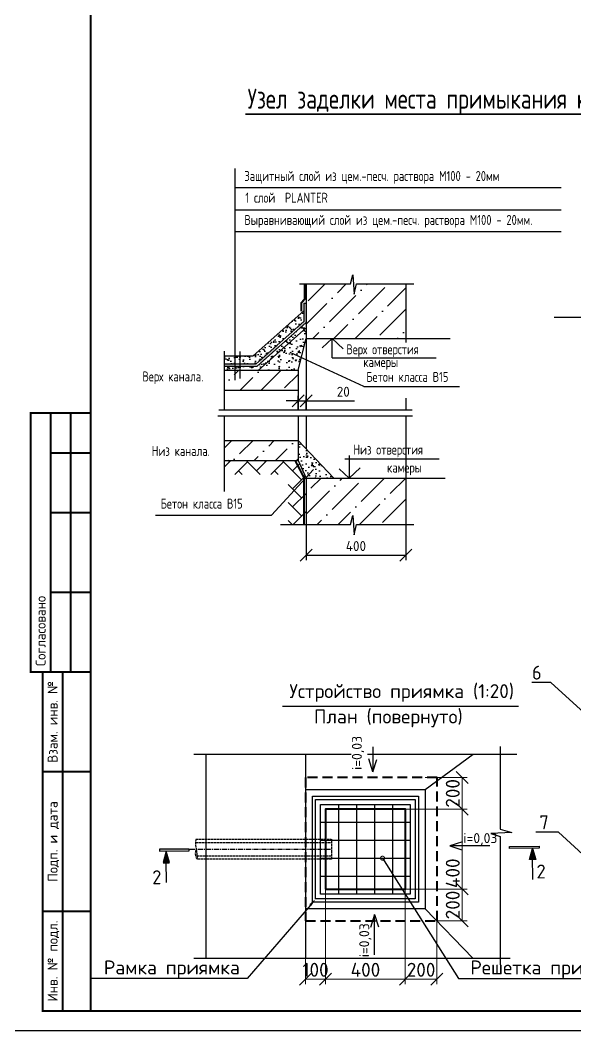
# Model space of a CAD drawing. Header units: millimetres. Extents: x 1601 to 14530, y 1157 to 3820.
# Drawn here: x 7193.5 to 7332.8, y 2825.6 to 3079.2 of the extents above; entities that cross this region are included whole.
import ezdxf
from ezdxf import colors
from ezdxf.entities.mleader import LeaderData, LeaderLine
from ezdxf.enums import TextEntityAlignment as Align
from ezdxf.math import Vec2, Vec3

# ---------------------------------------------------------------- set-up
doc = ezdxf.new("R2010")
doc.units = ezdxf.units.MM
doc.linetypes.add('CENTER', pattern=[2, 1.25, -0.25, 0.25, -0.25])
doc.linetypes.add('HIDDEN', pattern=[0.375, 0.25, -0.125])
doc.layers.add('N', color=7, linetype='Continuous')
doc.layers.add('Штриховка', color=7, linetype='Continuous')
for name, color, linetype, lineweight in [('Заголовки', 3, 'Continuous', 35), ('Основной', 1, 'Continuous', 60), ('Размер 3.5', 250, 'Continuous', 35), ('Размеры на чертеже', 250, 'Continuous', 25)]:
    doc.layers.add(name, color=color, linetype=linetype, lineweight=lineweight)
doc.styles.add('-ISOCPEUR-', font='isocpeur.TTF')
doc.styles.add('GOST', font='GOST Common.ttf')
doc.styles.get("Standard").update_dxf_attribs({"font": 'GOST Common.ttf'})
doc.dimstyles.new('М 1 к 100', dxfattribs={"dimtxt": 3.5, "dimasz": 3, "dimexe": 1.25, "dimexo": 0, "dimgap": 1, "dimtad": 1, "dimdec": 0, "dimlfac": 100, "dimtxsty": 'GOST', "dimblk": 'OBLIQUE', "dimcen": 5, "dimclrd": 256, "dimclre": 256, "dimclrt": 256, "dimazin": 2, "dimtfac": 1, "dimtdec": 0, "dimtmove": 0, "dimatfit": 3, "dimldrblk": 'NONE', "dimfxl": 0, "dimlwd": -1, "dimlwe": -1, "dimarcsym": 2})
doc.dimstyles.new('М 1 к 20', dxfattribs={"dimtxt": 3.5, "dimasz": 3, "dimexe": 1.25, "dimexo": 0, "dimtad": 1, "dimdec": 0, "dimlfac": 20, "dimzin": 0, "dimdsep": 46, "dimtxsty": 'GOST', "dimblk": 'OBLIQUE', "dimcen": 5, "dimadec": 8, "dimazin": 0, "dimtfac": 1, "dimtdec": 0, "dimtmove": 0, "dimatfit": 3, "dimldrblk": 'NONE', "dimfxl": 1.25, "dimtolj": 1, "dimtzin": 0, "dimlwd": 20, "dimlwe": 20, "dimarcsym": 1})
pattern_1 = [(50, (5487.7607, -7148.3853), (3.5863009, -0.3137607), [0.375, -4.125]), (355, (5487.7607, -7148.3853), (-0.6937567, 3.7609607), [0.3, -3.3]), (100.4514, (5488.0596, -7148.4115), (2.8925469, 3.4471977), [0.318701, -3.5057106]), (46.1842, (5487.7607, -7147.3853), (5.3362052, -0.827595), [0.5625, -6.1875]), (96.6356, (5488.2054, -7147.4543), (4.6733135, 4.8705894), [0.4780514, -5.258565]), (351.1842, (5487.761, -7147.3853), (4.6733097, 4.870593), [0.45, -4.95]), (21, (5488.2607, -7147.6353), (2.9845353, -2.01309445), [0.375, -4.125]), (326, (5488.2607, -7147.6353), (1.2165767, 3.6257502), [0.3, -3.3]), (71.4514, (5488.5095, -7147.803), (4.2011131, 1.6126525), [0.318701, -3.5057106]), (37.5, (5487.7607, -7148.3853), (0.06079928, 1.66446927), [0, -3.26, 0, -3.35, 0, -3.3125]), (7.5, (5487.7607, -7148.3853), (1.3153477, 1.97205856), [0, -1.91, 0, -3.185, 0, -1.2625]), (327.5, (5486.6457, -7148.3853), (2.66911218, -0.11277436), [0, -1.25, 0, -3.9, 0, -5.175]), (317.5, (5486.1457, -7148.3853), (2.91593085, 0.5005249), [0, -1.625, 0, -2.59, 0, -3.675])]
pattern_2 = [(45, (5487.7607, -7148.3853), (1.9887378, 7.2920387), [9.375, -1.875, 0, -1.875])]

# ---------------------------------------------------------------- blocks, each defined once
blk = doc.blocks.new('_Oblique')
at = {"color": 0, "linetype": 'ByBlock', "lineweight": -2}
blk.add_line((-0.5, -0.5), (0.5, 0.5), dxfattribs=at)
blk = doc.blocks.new('*D44')
at = {"layer": 'Defpoints', "color": 0, "transparency": 16777216}
for p in [(7290.02, 2881.16), (7304.28, 2881.16), (7290.02, 2861.16)]:
    blk.add_point(p, dxfattribs=at)
at = {"layer": 'Размеры на чертеже', "color": 0, "lineweight": 20, "transparency": 16777216}
for p, q in [((7290.02, 2881.16), (7305.53, 2881.16)), ((7304.28, 2861.16), (7304.28, 2881.16)), ((7290.02, 2861.16), (7305.53, 2861.16))]:
    blk.add_line(p, q, dxfattribs=at)
at = {"layer": 'Размеры на чертеже', "color": 0, "lineweight": 20, "transparency": 16777216, "xscale": 3, "yscale": 3, "zscale": 3}
for p, rotation in [((7304.28, 2881.16), 90), ((7304.28, 2861.16), 270)]:
    blk.add_blockref('_Oblique', p, dxfattribs=dict(at, rotation=rotation))
at = {"layer": 'Размеры на чертеже', "color": 0, "transparency": 16777216, "insert": (7301.91, 2865.12), "char_height": 3.5, "attachment_point": 5, "rotation": 90, "style": '-ISOCPEUR-'}
blk.add_mtext('\\A1;400', dxfattribs=at)
blk = doc.blocks.new('_None')
blk = doc.blocks.new('*D45')
at = {"layer": 'Defpoints', "color": 0, "transparency": 16777216}
for p in [(7290.02, 2861.16), (7304.28, 2861.16), (7297.92, 2853.16)]:
    blk.add_point(p, dxfattribs=at)
at = {"layer": 'Размеры на чертеже', "color": 0, "lineweight": 20, "transparency": 16777216}
for p, q in [((7290.02, 2861.16), (7305.53, 2861.16)), ((7304.28, 2853.16), (7304.28, 2861.16)), ((7297.92, 2853.16), (7305.53, 2853.16))]:
    blk.add_line(p, q, dxfattribs=at)
at = {"layer": 'Размеры на чертеже', "color": 0, "lineweight": 20, "transparency": 16777216, "xscale": 3, "yscale": 3, "zscale": 3}
for p, rotation in [((7304.28, 2861.16), 90), ((7304.28, 2853.16), 270)]:
    blk.add_blockref('_Oblique', p, dxfattribs=dict(at, rotation=rotation))
at = {"layer": 'Размеры на чертеже', "color": 0, "transparency": 16777216, "insert": (7301.91, 2857.16), "char_height": 3.5, "attachment_point": 5, "rotation": 90, "style": '-ISOCPEUR-'}
blk.add_mtext('\\A1;200', dxfattribs=at)
blk = doc.blocks.new('*D46')
at = {"layer": 'Defpoints', "color": 0, "transparency": 16777216}
for p in [(7295.02, 2889.16), (7304.28, 2889.16), (7290.02, 2881.16)]:
    blk.add_point(p, dxfattribs=at)
at = {"layer": 'Размеры на чертеже', "color": 0, "lineweight": 20, "transparency": 16777216}
for p, q in [((7295.02, 2889.16), (7305.53, 2889.16)), ((7304.28, 2881.16), (7304.28, 2889.16)), ((7290.02, 2881.16), (7305.53, 2881.16))]:
    blk.add_line(p, q, dxfattribs=at)
at = {"layer": 'Размеры на чертеже', "color": 0, "lineweight": 20, "transparency": 16777216, "xscale": 3, "yscale": 3, "zscale": 3}
for p, rotation in [((7304.28, 2889.16), 90), ((7304.28, 2881.16), 270)]:
    blk.add_blockref('_Oblique', p, dxfattribs=dict(at, rotation=rotation))
at = {"layer": 'Размеры на чертеже', "color": 0, "transparency": 16777216, "insert": (7301.91, 2885.16), "char_height": 3.5, "attachment_point": 5, "rotation": 90, "style": '-ISOCPEUR-'}
blk.add_mtext('\\A1;200', dxfattribs=at)
blk = doc.blocks.new('направление')
at = {"layer": 'Размеры на чертеже'}
h = blk.add_hatch(color=256, dxfattribs=at)
h.dxf.hatch_style = 1
h.paths.add_polyline_path([(0, 0), (-3.75, 1.04), (-3.75, -1.03)])
blk.add_line((-10.5, 0), (-2.5, 0), dxfattribs=at)
blk.add_lwpolyline([(0, 0), (-3.75, 1.04), (-3.75, -1.03)], close=True, dxfattribs=at)
blk = doc.blocks.new('*U36')
at = {"layer": 'Штриховка', "true_color": 0x000000}
h = blk.add_hatch(color=18, dxfattribs=at)
h.dxf.hatch_style = 1
h.paths.add_polyline_path([(-2.319, 0.023), (-2.319, 0.002), (-1.988, 0.002), (-1.988, 0.023)])
h = blk.add_hatch(color=18, dxfattribs=at)
h.dxf.hatch_style = 1
h.paths.add_polyline_path([(1.602, 0.023), (1.602, 0.001), (1.934, 0.001), (1.934, 0.023)])
at = {"layer": 'Штриховка', "color": 18, "true_color": 0x000000}
for points in [[(-1.988, 0.002), (-1.988, 0.023), (-2.319, 0.023), (-2.319, 0.002)], [(1.602, 0.001), (1.602, 0.023), (1.934, 0.023), (1.934, 0.001)]]:
    blk.add_lwpolyline(points, close=True, dxfattribs=at)
at = {"layer": 'Размеры на чертеже', "yscale": 0.03333333333333333, "zscale": 0.03333333333333333}
for p, xscale, rotation in [((-2.245, 0), 0.03333333333333333, 89.99999999993935), ((1.86, 0), -0.03333333333333333, 270.0000000000607)]:
    blk.add_blockref('направление', p, dxfattribs=dict(at, xscale=xscale, rotation=rotation))
blk = doc.blocks.new('_DotSmall')
at = {"color": 0, "linetype": 'ByBlock', "const_width": 0.5}
blk.add_lwpolyline([(-0.0625, 0, 1), (0.0625, 0, 1)], format="xyb", close=True, dxfattribs=at)
blk = doc.blocks.new('*D55')
at = {"layer": 'Defpoints', "color": 0, "transparency": 16777216}
for p in [(7290.02, 2861.16), (7297.92, 2853.16), (7297.92, 2838.52)]:
    blk.add_point(p, dxfattribs=at)
at = {"layer": 'Размеры на чертеже', "color": 0, "lineweight": 20, "transparency": 16777216}
for p, q in [((7290.02, 2861.16), (7290.02, 2837.27)), ((7297.92, 2853.16), (7297.92, 2837.27)), ((7290.02, 2838.52), (7297.92, 2838.52))]:
    blk.add_line(p, q, dxfattribs=at)
at = {"layer": 'Размеры на чертеже', "color": 0, "lineweight": 20, "transparency": 16777216, "xscale": 3, "yscale": 3, "zscale": 3, "rotation": 180}
blk.add_blockref('_Oblique', (7290.02, 2838.52), dxfattribs=at)
at = {"layer": 'Размеры на чертеже', "color": 0, "lineweight": 20, "transparency": 16777216, "xscale": 3, "yscale": 3, "zscale": 3}
blk.add_blockref('_Oblique', (7297.92, 2838.52), dxfattribs=at)
at = {"layer": 'Размеры на чертеже', "color": 0, "transparency": 16777216, "insert": (7293.97, 2840.9), "char_height": 3.5, "attachment_point": 5, "style": '-ISOCPEUR-'}
blk.add_mtext('\\A1;200', dxfattribs=at)
blk = doc.blocks.new('*D56')
at = {"layer": 'Defpoints', "color": 0, "transparency": 16777216}
for p in [(7270.02, 2861.16), (7290.02, 2861.16), (7270.02, 2838.52)]:
    blk.add_point(p, dxfattribs=at)
at = {"layer": 'Размеры на чертеже', "color": 0, "lineweight": 20, "transparency": 16777216}
for p, q in [((7270.02, 2861.16), (7270.02, 2837.27)), ((7290.02, 2861.16), (7290.02, 2837.27)), ((7290.02, 2838.52), (7270.02, 2838.52))]:
    blk.add_line(p, q, dxfattribs=at)
at = {"layer": 'Размеры на чертеже', "color": 0, "lineweight": 20, "transparency": 16777216, "xscale": 3, "yscale": 3, "zscale": 3, "rotation": 180}
blk.add_blockref('_Oblique', (7270.02, 2838.52), dxfattribs=at)
at = {"layer": 'Размеры на чертеже', "color": 0, "lineweight": 20, "transparency": 16777216, "xscale": 3, "yscale": 3, "zscale": 3}
blk.add_blockref('_Oblique', (7290.02, 2838.52), dxfattribs=at)
at = {"layer": 'Размеры на чертеже', "color": 0, "transparency": 16777216, "insert": (7280.02, 2840.9), "char_height": 3.5, "attachment_point": 5, "style": '-ISOCPEUR-'}
blk.add_mtext('\\A1;400', dxfattribs=at)
blk = doc.blocks.new('*D57')
at = {"layer": 'Defpoints', "color": 0, "transparency": 16777216}
for p in [(7270.02, 2861.16), (7265.02, 2853.16), (7265.02, 2838.52)]:
    blk.add_point(p, dxfattribs=at)
at = {"layer": 'Размеры на чертеже', "color": 0, "lineweight": 20, "transparency": 16777216}
for p, q in [((7270.02, 2861.16), (7270.02, 2837.27)), ((7265.02, 2853.16), (7265.02, 2837.27)), ((7270.02, 2838.52), (7265.02, 2838.52))]:
    blk.add_line(p, q, dxfattribs=at)
at = {"layer": 'Размеры на чертеже', "color": 0, "lineweight": 20, "transparency": 16777216, "xscale": 3, "yscale": 3, "zscale": 3, "rotation": 180}
blk.add_blockref('_Oblique', (7265.02, 2838.52), dxfattribs=at)
at = {"layer": 'Размеры на чертеже', "color": 0, "lineweight": 20, "transparency": 16777216, "xscale": 3, "yscale": 3, "zscale": 3}
blk.add_blockref('_Oblique', (7270.02, 2838.52), dxfattribs=at)
at = {"layer": 'Размеры на чертеже', "color": 0, "transparency": 16777216, "insert": (7267.52, 2840.9), "char_height": 3.5, "attachment_point": 5, "style": '-ISOCPEUR-'}
blk.add_mtext('\\A1;100', dxfattribs=at)
blk = doc.blocks.new('*D74')
at = {"transparency": 16777216}
for p, q in [((7265.14, 2952.62), (7265.14, 2943.71)), ((7290.14, 2952.62), (7290.14, 2943.71)), ((7265.14, 2944.96), (7290.14, 2944.96))]:
    blk.add_line(p, q, dxfattribs=at)
at = {"layer": 'Defpoints', "color": 0, "transparency": 16777216}
for p in [(7265.14, 2952.62), (7290.14, 2952.62), (7290.14, 2944.96)]:
    blk.add_point(p, dxfattribs=at)
at = {"transparency": 16777216, "xscale": 3, "yscale": 3, "zscale": 3, "rotation": 180}
blk.add_blockref('_Oblique', (7265.14, 2944.96), dxfattribs=at)
at = {"transparency": 16777216, "xscale": 3, "yscale": 3, "zscale": 3}
blk.add_blockref('_Oblique', (7290.14, 2944.96), dxfattribs=at)
at = {"transparency": 16777216, "insert": (7277.64, 2947.21), "char_height": 2.5, "attachment_point": 5}
blk.add_mtext('400', dxfattribs=at)
blk = doc.blocks.new('*D77')
at = {"transparency": 16777216}
for p, q in [((7263.14, 2981.36), (7263.14, 2984.91)), ((7265.14, 2981.36), (7265.14, 2984.91)), ((7263.14, 2983.66), (7260.14, 2983.66)), ((7263.14, 2983.66), (7265.14, 2983.66)), ((7265.14, 2983.66), (7277.27, 2983.66))]:
    blk.add_line(p, q, dxfattribs=at)
at = {"layer": 'Defpoints', "color": 0, "transparency": 16777216}
for p in [(7265.14, 2983.66), (7263.14, 2981.36), (7265.14, 2981.36)]:
    blk.add_point(p, dxfattribs=at)
at = {"transparency": 16777216, "xscale": 3, "yscale": 3, "zscale": 3}
blk.add_blockref('_Oblique', (7263.14, 2983.66), dxfattribs=at)
at = {"transparency": 16777216, "xscale": 3, "yscale": 3, "zscale": 3, "rotation": 180}
blk.add_blockref('_Oblique', (7265.14, 2983.66), dxfattribs=at)
at = {"transparency": 16777216, "insert": (7274.46, 2985.93), "char_height": 2.5, "attachment_point": 5}
blk.add_mtext('20', dxfattribs=at)

msp = doc.modelspace()

# ---------------------------------------------------------------- hatches: boundary and pattern name
at = {"layer": 'N', "true_color": 0x000000}
h = msp.add_hatch(dxfattribs=at)
h.set_pattern_fill('ANSI36', color=18, scale=30, style=0)
h.set_pattern_definition(pattern_2)
h.paths.add_polyline_path([(7277.7512, 3012.9687), (7277.1577, 3010.402), (7276.8841, 3015.2334), (7276.2451, 3012.9687), (7265.1386, 3012.9687), (7265.1386, 2999.2795), (7290.1386, 2999.2795), (7290.1386, 3012.9687)])
h.paths.add_polyline_path([(7290.1386, 2952.621), (7290.1386, 2964.2527), (7265.1386, 2964.2527), (7265.1386, 2952.621), (7276.2451, 2952.621), (7276.8841, 2954.8857), (7277.1577, 2950.0544), (7277.7512, 2952.621)])
h = msp.add_hatch(color=18, dxfattribs=at)
h.paths.add_polyline_path([(7265.1386, 3008.1792), (7264.5386, 3008.1792), (7264.5386, 3003.5533), (7262.9217, 3002.113), (7263.3232, 3001.6672), (7265.1386, 3003.2842)])
h.paths.add_polyline_path([(7258.3124, 2997.2037), (7257.9217, 2997.6592), (7253.4359, 2993.6634), (7253.7907, 2993.1759)])
h.paths.add_polyline_path([(7246.943, 2992.9475), (7244.6152, 2992.9475), (7244.6152, 2992.3475), (7246.943, 2992.3475)])
h = msp.add_hatch(dxfattribs=at)
h.set_pattern_fill('AR-SAND', color=18, style=0)
h.set_pattern_definition([(37.5, (5487.7607, -7148.3853), (-0.06299336, 1.92682377), [0, -1.52, 0, -1.7, 0, -1.625]), (7.5, (5487.7607, -7148.3853), (1.7697767, 2.82214607), [0, -0.82, 0, -1.37, 0, -0.525]), (327.5, (5486.5307, -7148.3853), (3.11414186, 0.00565905), [0, -0.5, 0, -1.8, 0, -2.35]), (317.5, (5486.5307, -7148.3853), (3.0061266, 0.87767556), [0, -0.25, 0, -1.18, 0, -1.35])])
h.paths.add_polyline_path([(7264.5386, 3003.5533), (7264.5386, 3006.2317), (7251.8707, 2994.9475), (7244.6152, 2994.9475), (7244.6152, 2992.9475), (7252.6323, 2992.9475)])
h.paths.add_polyline_path([(7252.8608, 2992.3475), (7244.6152, 2992.3475), (7244.6152, 2991.3475), (7253.2416, 2991.3475), (7265.1386, 3001.945), (7265.1386, 3003.2842)])
h = msp.add_hatch(dxfattribs=at)
h.set_pattern_fill('AR-CONC', color=18, scale=0.5, style=0)
h.set_pattern_definition(pattern_1)
h.paths.add_polyline_path([(7263.1386, 2991.3475), (7265.1386, 2999.2795), (7265.1386, 3001.945), (7253.2416, 2991.3475)])
h = msp.add_hatch(dxfattribs=at)
h.set_pattern_fill('ANSI36', color=18, scale=30, style=0)
h.set_pattern_definition(pattern_2)
h.paths.add_polyline_path([(7263.1386, 2991.3475), (7244.6152, 2991.3475), (7244.6152, 2986.3475), (7263.1386, 2986.3475)])
h.paths.add_polyline_path([(7263.1386, 2968.6948), (7263.1386, 2973.6948), (7244.6152, 2973.6948), (7244.6152, 2968.6948)])
h = msp.add_hatch(dxfattribs=at)
h.set_pattern_fill('AR-CONC', color=18, scale=0.5, style=0)
h.set_pattern_definition(pattern_1)
h.paths.add_polyline_path([(7263.1386, 2973.6948), (7263.1386, 2968.6948), (7265.1386, 2964.2527), (7272.112, 2964.2527)])
h = msp.add_hatch(dxfattribs=at)
h.set_pattern_fill('AR-HBONE', color=18, scale=0.8, style=0)
h.set_pattern_definition([(45, (5487.7607, -7148.3853), (4e-16, 4.5254834), [9.6, -3.2]), (135, (5490.0235, -7146.1226), (4e-16, 4.5254834), [9.6, -3.2])])
h.paths.add_polyline_path([(7244.6152, 2968.6948), (7244.6152, 2965.1497), (7259.2789, 2965.1497), (7260.6203, 2962.9712), (7260.6203, 2952.621), (7265.1386, 2952.621), (7265.1386, 2964.2527), (7263.1386, 2968.6948)])

# ---------------------------------------------------------------- linework, layer by layer
at = {"color": 5}
msp.add_line((7259.2316, 2907.0587), (7318.4107, 2907.0587), dxfattribs=at)
for p, q in [((7237.0024, 2894.9982), (7276.4323, 2894.9982)), ((7240.0223, 2894.9982), (7240.0223, 2843.795)), ((7265.0223, 2894.9982), (7265.0223, 2843.795)), ((7280.5506, 2894.9982), (7317.9801, 2894.9982)), ((7281.8563, 2890.5866), (7282.8709, 2893.6322)), ((7295.0223, 2886.1567), (7307.0042, 2894.9982)), ((7311.2124, 2872.0231), (7301.1674, 2872.0231)), ((7295.0223, 2856.1567), (7306.9585, 2843.795)), ((7282.2657, 2854.7264), (7281.2511, 2851.5205))]:
    msp.add_line(p, q)
at = {"color": 12}
for p, q in [((7273.2723, 2882.4067), (7273.2723, 2859.9067)), ((7277.7723, 2882.4067), (7277.7723, 2859.9067)), ((7282.2723, 2882.4067), (7282.2723, 2859.9067)), ((7286.7723, 2882.4067), (7286.7723, 2859.9067)), ((7268.7723, 2877.9067), (7291.2723, 2877.9067)), ((7268.7723, 2873.4067), (7291.2723, 2873.4067)), ((7268.7723, 2868.9067), (7291.2723, 2868.9067)), ((7268.7723, 2864.4067), (7291.2723, 2864.4067))]:
    msp.add_line(p, q, dxfattribs=at)
at = {"color": 9, "linetype": 'CENTER'}
msp.add_line((7235.9901, 2871.1567), (7271.5223, 2871.1567), dxfattribs=at)
at = {"color": 9, "linetype": 'HIDDEN'}
for p, q in [((7237.5556, 2872.8567), (7271.5223, 2872.8567)), ((7237.8234, 2869.4567), (7271.5223, 2869.4567))]:
    msp.add_line(p, q, dxfattribs=at)
at = {"const_width": 0.5}
for points in [[(7211.0803, 2915.5891), (7196.0803, 2915.5891), (7196.0803, 2980.5891), (7211.0803, 2980.5891)], [(7201.0803, 2980.5891), (7201.0803, 2915.5891)], [(7206.0803, 2980.5891), (7206.0803, 2915.5891)], [(7201.0803, 2970.5891), (7211.0803, 2970.5891)], [(7201.0803, 2955.5891), (7211.0803, 2955.5891)], [(7201.0803, 2935.5891), (7211.0803, 2935.5891)], [(7211.0803, 2830.5891), (7199.0803, 2830.5891), (7199.0803, 2915.5891), (7211.0803, 2915.5891)], [(7204.0803, 2915.5891), (7204.0803, 2830.5891)], [(7199.0803, 2890.5891), (7211.0803, 2890.5891)], [(7199.0803, 2855.5891), (7211.0803, 2855.5891)]]:
    msp.add_lwpolyline(points, dxfattribs=at)
for points in [[(7281.8563, 2896.8456), (7281.8563, 2890.5866), (7280.8417, 2893.7925)], [(7313.8187, 2896.8958), (7313.8187, 2876.2022), (7316.7577, 2875.3173), (7311.4455, 2875.0645), (7313.8187, 2874.3061), (7313.8187, 2842.1315)], [(7304.3733, 2873.0377), (7301.1674, 2872.0231), (7304.213, 2871.0086)]]:
    msp.add_lwpolyline(points)
at = {"linetype": 'HIDDEN', "lineweight": 40, "ltscale": 10}
msp.add_lwpolyline([(7265.0223, 2853.1567), (7298.0223, 2853.1567), (7298.0223, 2889.1567), (7265.0223, 2889.1567)], close=True, dxfattribs=at)
at = {"color": 5}
msp.add_lwpolyline([(7265.0223, 2886.1567), (7295.0223, 2886.1567), (7295.0223, 2856.1567), (7265.0223, 2856.1567)], dxfattribs=at)
msp.add_lwpolyline([(7293.3223, 2884.4567), (7293.3223, 2857.8567), (7266.7223, 2857.8567), (7266.7223, 2884.4567)], close=True, dxfattribs=at)
at = {"color": 12}
for points in [[(7292.5223, 2883.6567), (7292.5223, 2858.6567), (7267.5223, 2858.6567), (7267.5223, 2883.6567)], [(7291.2723, 2882.4067), (7291.2723, 2859.9067), (7268.7723, 2859.9067), (7268.7723, 2882.4067)]]:
    msp.add_lwpolyline(points, close=True, dxfattribs=at)
at = {"lineweight": 40}
msp.add_lwpolyline([(7270.0223, 2861.1567), (7290.0223, 2861.1567), (7290.0223, 2881.1567), (7270.0223, 2881.1567)], close=True, dxfattribs=at)
at = {"color": 7, "linetype": 'HIDDEN'}
msp.add_lwpolyline([(7290.0223, 2881.1567), (7290.0223, 2861.1567), (7270.0223, 2861.1567), (7270.0223, 2881.1567)], close=True, dxfattribs=at)
at = {"color": 9, "linetype": 'HIDDEN'}
msp.add_lwpolyline([(7237.6427, 2871.1567, -0.17235513), (7237.5556, 2873.6567), (7240.0223, 2873.6567), (7271.5223, 2873.6567), (7271.5223, 2868.6567), (7240.0223, 2868.6567), (7237.8234, 2868.6567, -0.30951036)], format="xyb", close=True, dxfattribs=at)
msp.add_arc((7231.1722, 2869.4331), 6.6961, 353.343449, 14.915886)
at = {"layer": 'N', "color": 18, "true_color": 0x000000}
for p, q in [((7247.2576, 3041.9526), (7247.2576, 2988.8195)), ((7247.2576, 3037.172), (7329.0731, 3037.172)), ((7247.2576, 3031.5415), (7329.0731, 3031.5415)), ((7247.2576, 3026.1455), (7329.0731, 3026.1455)), ((7276.2451, 3012.9687), (7276.8841, 3015.2334)), ((7276.8841, 3015.2334), (7277.1577, 3010.402)), ((7263.511, 3012.9687), (7276.2451, 3012.9687)), ((7265.1386, 3012.9687), (7265.1386, 2999.2795)), ((7277.1577, 3010.402), (7277.7512, 3012.9687)), ((7277.7512, 3012.9687), (7292.1284, 3012.9687)), ((7290.1386, 3012.9687), (7290.1386, 2999.2795)), ((7264.5386, 3008.1792), (7264.5386, 3003.5533)), ((7264.5386, 3008.1792), (7265.1386, 3008.1792)), ((7251.8707, 2994.9475), (7264.5386, 3006.2317)), ((7252.6323, 2992.9475), (7264.5386, 3003.5533)), ((7252.8608, 2992.3475), (7265.1386, 3003.2842)), ((7327.3168, 3004.6168), (7368.0857, 3004.6168)), ((7253.2416, 2991.3475), (7265.1386, 3001.945)), ((7263.1386, 2991.3475), (7265.1386, 2999.2795)), ((7265.1386, 2999.2795), (7265.1386, 2981.358)), ((7265.1386, 2999.2795), (7290.1386, 2999.2795)), ((7269.1382, 2996.9403), (7271.6455, 2999.3067)), ((7271.6455, 2994.4345), (7271.6455, 2999.3067)), ((7271.6455, 2999.3067), (7274.4314, 2996.6619)), ((7290.1386, 2999.2795), (7290.1386, 2998.2832)), ((7290.1386, 2999.2795), (7301.278, 2999.2795)), ((7244.6152, 2996.137), (7244.6152, 2981.358)), ((7244.6152, 2994.9475), (7251.8707, 2994.9475)), ((7248.4806, 2996.0171), (7248.4806, 2989.2135)), ((7279.6521, 2987.2375), (7261.1569, 2995.7825)), ((7244.6152, 2992.9475), (7252.6323, 2992.9475)), ((7244.6152, 2992.3475), (7252.8608, 2992.3475)), ((7271.6455, 2994.4345), (7297.7649, 2994.4345)), ((7244.6152, 2991.3475), (7263.1386, 2991.3475)), ((7263.1386, 2991.3475), (7263.1386, 2981.358)), ((7279.6521, 2987.2375), (7303.6197, 2987.2375)), ((7244.6152, 2986.3475), (7263.1386, 2986.3475)), ((7290.1386, 2984.2818), (7290.1386, 2981.358)), ((7242.9721, 2979.8528), (7291.8546, 2979.8528)), ((7243.246, 2981.358), (7291.7176, 2981.358)), ((7244.6152, 2979.8528), (7244.6152, 2960.8954)), ((7263.1386, 2979.8528), (7263.1386, 2968.6948)), ((7265.1386, 2979.8528), (7265.1386, 2971.5903)), ((7290.1386, 2979.8528), (7290.1386, 2964.2527)), ((7244.6152, 2973.6948), (7263.1386, 2973.6948)), ((7263.1386, 2973.6948), (7272.112, 2964.2527)), ((7275.9271, 2969.9329), (7275.9271, 2964.2255)), ((7244.6152, 2968.6948), (7263.1386, 2968.6948)), ((7263.1386, 2968.6948), (7265.1386, 2964.2527)), ((7274.8128, 2969.0977), (7298.5421, 2969.0977)), ((7275.9271, 2964.2255), (7278.713, 2966.8703)), ((7256.462, 2954.9611), (7267.0256, 2966.4568)), ((7265.1386, 2964.2527), (7265.1386, 2952.621)), ((7265.1386, 2964.2527), (7290.1386, 2964.2527)), ((7273.4198, 2966.5919), (7275.9271, 2964.2255)), ((7290.1386, 2964.2527), (7290.1386, 2952.621)), ((7290.1386, 2964.2527), (7300.0411, 2964.2527)), ((7227.3533, 2954.9611), (7256.462, 2954.9611)), ((7276.2451, 2952.621), (7276.8841, 2954.8857)), ((7276.8841, 2954.8857), (7277.1577, 2950.0544)), ((7258.7307, 2952.621), (7276.2451, 2952.621)), ((7277.1577, 2950.0544), (7277.7512, 2952.621)), ((7277.7512, 2952.621), (7292.1284, 2952.621))]:
    msp.add_line(p, q, dxfattribs=at)
at = {"layer": 'N', "color": 18, "true_color": 0x000000, "const_width": 0.5}
for points in [[(7264.7433, 3012.9687), (7264.7433, 3009.1371), (7263.9218, 3008.1792), (7263.9218, 3006.1266)], [(7264.6446, 2952.7492), (7264.6446, 2964.3118), (7262.381, 2968.6948)]]:
    msp.add_lwpolyline(points, dxfattribs=at)
at = {"layer": 'Заголовки', "color": 18, "true_color": 0x000000}
msp.add_line((7249.9487, 3055.6092), (7381.1025, 3055.6092), dxfattribs=at)
at = {"layer": 'Размеры на чертеже'}
msp.add_line((7237.0024, 2843.795), (7316.3155, 2843.795), dxfattribs=at)
msp.add_lwpolyline([(7282.2657, 2844.6814), (7282.2657, 2854.7264), (7283.2803, 2851.6808)], dxfattribs=at)

# ---------------------------------------------------------------- texts
at = {"style": 'GOST'}
msp.add_text('Согласовано', height=2.5, rotation=90, dxfattribs=at).set_placement((7198.5803, 2917.0891), align=Align.MIDDLE_LEFT)
for s, p in [('Взам. инв. №', (7201.5803, 2903.0891)), ('Подп. и дата', (7201.5803, 2873.0891)), ('Инв. № подл.', (7201.5803, 2843.0891))]:
    msp.add_text(s, height=2.5, rotation=90, dxfattribs=at).set_placement(p, align=Align.MIDDLE_CENTER)
at = {"style": '-ISOCPEUR-'}
for p in [(7279.117, 2891.0395), (7280.9644, 2844.0392)]:
    msp.add_text('i=0,03', height=2.5, rotation=90, dxfattribs=at).set_placement(p)
msp.add_text('i=0,03', height=2.5, dxfattribs=at).set_placement((7304.5728, 2872.6886))
at = {"layer": 'N', "color": 18, "true_color": 0x000000, "width": 0.8}
for s, p in [('Защитный слой из цем.-песч. раствора М100 - 20мм', (7249.6669, 3038.8142)), ('Выравнивающий слой из цем.-песч. раствора М100 - 20мм.', (7249.6669, 3027.7878))]:
    msp.add_text(s, height=2.5, dxfattribs=at).set_placement(p)
at = {"layer": 'Заголовки', "color": 18, "true_color": 0x000000, "width": 0.8}
for s, height, p in [('Узел заделки места примыкания к камере канала ', 5, (7250.4743, 3056.952)), ('1 слой  PLANTER ', 2.5, (7249.8961, 3033.3655)), ('Верх отверстия', 2.5, (7275.2431, 2995.3316)), ('камеры', 2.5, (7279.4963, 2992.1261)), ('Верх канала.', 2.5, (7224.1018, 2988.5138)), ('Бетон класса В15', 2.5, (7280.2605, 2988.4121)), ('Низ канала.', 2.5, (7226.4293, 2969.8189)), ('Низ отверстия', 2.5, (7276.9852, 2970.1683)), ('камеры', 2.5, (7285.4452, 2965.6627)), ('Бетон класса В15', 2.5, (7228.6719, 2956.6049))]:
    msp.add_text(s, height=height, dxfattribs=at).set_placement(p)
at = {"layer": 'Основной', "insert": (7226.5581, 2865.8574), "char_height": 3.5, "attachment_point": 1, "style": 'GOST', "bg_fill": 3, "box_fill_scale": 1.5, "bg_fill_color": 256, "bg_fill_transparency": 0}
msp.add_mtext_dynamic_manual_height_columns('{\\C256;\\c0;2}', width=2.554097, gutter_width=1, heights=[0], dxfattribs=at)
at = {"layer": 'Размер 3.5', "style": '-ISOCPEUR-'}
for s, p in [('Устройство приямка (1:20)', (7260.9449, 2909.0674)), ('План (повернуто)', (7267.1162, 2902.694))]:
    msp.add_text(s, height=3.5, dxfattribs=at).set_placement(p)

# ---------------------------------------------------------------- dimensions: what is measured, and where the dimension line sits
at = {"color": 18, "true_color": 0x000000}
dim = msp.add_linear_dim(base=(7265.1386, 2983.656), p1=(7263.1386, 2981.358), p2=(7265.1386, 2981.358), text='20', dimstyle='М 1 к 100', override={"dimtxt": 2.5, "dimtxsty": 'Standard'}, dxfattribs=at)
dim.commit()
dim.dimension.update_dxf_attribs({"geometry": '*D77', "text_midpoint": (7274.4636, 2983.656), "dimtype": 160})
dim = msp.add_linear_dim(base=(7290.1386, 2944.9645), p1=(7265.1386, 2952.621), p2=(7290.1386, 2952.621), text='400', dimstyle='М 1 к 100', override={"dimtxt": 2.5, "dimtxsty": 'Standard'}, dxfattribs=at)
dim.commit()
dim.dimension.update_dxf_attribs({"geometry": '*D74', "text_midpoint": (7277.6386, 2947.2145)})
at = {"layer": 'Размеры на чертеже'}
for base, p1, p2, text, picture, middle in [((7304.2836, 2889.1567), (7290.0223, 2881.1567), (7295.0223, 2889.1567), '200', '*D46', (7304.2836, 2885.1567)), ((7304.2836, 2881.1567), (7290.0223, 2861.1567), (7290.0223, 2881.1567), '400', '*D44', (7304.2836, 2865.1225)), ((7304.2836, 2861.1567), (7297.919, 2853.1567), (7290.0223, 2861.1567), '200', '*D45', (7304.2836, 2857.1567))]:
    dim = msp.add_linear_dim(base=base, p1=p1, p2=p2, angle=90, text=text, dimstyle='М 1 к 20', override={"dimtxsty": '-ISOCPEUR-'}, dxfattribs=at)
    dim.commit()
    dim.dimension.update_dxf_attribs({"geometry": picture, "text_midpoint": middle, "dimtype": 160})
dim = msp.add_linear_dim(base=(7265.0223, 2838.5212), p1=(7270.0223, 2861.1567), p2=(7265.0223, 2853.1567), dimstyle='М 1 к 20', override={"dimtxsty": '-ISOCPEUR-'}, dxfattribs=at)
dim.commit()
dim.dimension.update_dxf_attribs({"geometry": '*D57', "text_midpoint": (7267.5223, 2838.5212), "dimtype": 160})
dim = msp.add_linear_dim(base=(7270.0223, 2838.5212), p1=(7290.0223, 2861.1567), p2=(7270.0223, 2861.1567), dimstyle='М 1 к 20', override={"dimtxsty": '-ISOCPEUR-'}, dxfattribs=at)
dim.commit()
dim.dimension.update_dxf_attribs({"geometry": '*D56', "text_midpoint": (7280.0223, 2840.8962)})
dim = msp.add_linear_dim(base=(7297.919, 2838.5212), p1=(7290.0223, 2861.1567), p2=(7297.919, 2853.1567), text='200', dimstyle='М 1 к 20', override={"dimtxsty": '-ISOCPEUR-'}, dxfattribs=at)
dim.commit()
dim.dimension.update_dxf_attribs({"geometry": '*D55', "text_midpoint": (7293.9707, 2838.5212), "dimtype": 160})

# ---------------------------------------------------------------- leaders
ml = msp.add_multileader_mtext('Standard')
ml.set_content('Рамка приямка', color=256, style='-ISOCPEUR-')
ml.set_leader_properties()
ml.build(insert=Vec2(0, 0))
ml.multileader.update_dxf_attribs({"text_left_attachment_type": 5, "text_right_attachment_type": 5, "dogleg_length": 1, "arrow_head_size": 2})
ctx = ml.context
ctx.base_point, ctx.char_height, ctx.arrow_head_size, ctx.plane_origin = Vec3(7211.7246, 2838.6746), 3.5, 2, Vec3(7275.7309, 2868.9067)
ctx.left_attachment, ctx.right_attachment = 5, 5
notes = []
notes.append((ctx, [(0, (1, 1, 0), (7250.3246, 2838.6746), (-1, 0), 1, [(0, [(7267.5223, 2858.6567)], 0, [])])]))
ctx.mtext.insert, ctx.mtext.rotation, ctx.mtext.flow_direction = Vec3(7214.4246, 2843.2246), 6.28318531, 5
ml = msp.add_multileader_mtext('Standard', dxfattribs=at)
ml.set_content('6', color=256, style='GOST')
ml.set_leader_properties()
ml.set_arrow_properties(name='DOTSMALL')
ml.build(insert=Vec2(0, 0))
ml.multileader.update_dxf_attribs({"text_left_attachment_type": 6, "text_right_attachment_type": 6, "dogleg_length": 1, "arrow_head_size": 2})
ctx = ml.context
ctx.base_point, ctx.char_height, ctx.arrow_head_size, ctx.plane_origin = Vec3(7319.7796, 2913.007), 3.5, 2, Vec3(7340.9343, 2917.5814)
ctx.left_attachment, ctx.right_attachment = 6, 6
notes.append((ctx, [(0, (1, 1, 0), (7326.5296, 2913.007), (-1, 0), 1, [(0, [(7341.6922, 2899.0756)], 0, [])])]))
ctx.mtext.insert, ctx.mtext.width, ctx.mtext.flow_direction = Vec3(7321.7796, 2917.207), 1.75, 5
for ctx, leaders in notes:
    for number, flags, end, landing, length, lines in leaders:
        leader = LeaderData()
        leader.index, (leader.has_last_leader_line, leader.has_dogleg_vector, leader.attachment_direction) = number, flags
        leader.last_leader_point, leader.dogleg_vector, leader.dogleg_length = Vec3(end), Vec3(landing), length
        for number, points, colour, breaks in lines:
            line = LeaderLine()
            line.index, line.vertices, line.color, line.breaks = number, Vec3.list(points), colors.encode_raw_color(colour), breaks
            leader.lines.append(line)
        ctx.leaders.append(leader)

# ---------------------------------------------------------------- next in the draw order: linework, layer by layer
msp.add_lwpolyline([(7191.0803, 3245.5891), (7785.0803, 3245.5891), (7785.0803, 2825.5891), (7191.0803, 2825.5891)], close=True)
at = {"const_width": 0.5}
msp.add_lwpolyline([(7211.0803, 3240.5891), (7780.0803, 3240.5891), (7780.0803, 2830.5891), (7211.0803, 2830.5891)], close=True, dxfattribs=at)

# ---------------------------------------------------------------- next in the draw order: texts
at = {"layer": 'Основной', "insert": (7322.9164, 2867.3072), "char_height": 3.5, "attachment_point": 1, "style": 'GOST', "bg_fill": 3, "box_fill_scale": 1.5, "bg_fill_color": 256, "bg_fill_transparency": 0}
msp.add_mtext_dynamic_manual_height_columns('{\\C256;\\c0;2}', width=2.554097, gutter_width=1, heights=[0], dxfattribs=at)

# ---------------------------------------------------------------- next in the draw order: block references
at = {"layer": 'Размеры на чертеже', "xscale": 22.37934226584122, "yscale": 22.37934226584122, "zscale": 22.37934226584122, "rotation": 0.4648582458831673}
msp.add_blockref('*U36', (7280.303, 2871.0245), dxfattribs=at)

# ---------------------------------------------------------------- next in the draw order: leaders
ml = msp.add_multileader_mtext('Standard')
ml.set_content('Решетка приямка', color=256, style='-ISOCPEUR-')
ml.set_leader_properties()
ml.set_arrow_properties(name='DOTSMALL')
ml.build(insert=Vec2(0, 0))
ml.multileader.update_dxf_attribs({"text_left_attachment_type": 5, "text_right_attachment_type": 5, "dogleg_length": 1, "arrow_head_size": 2})
ctx = ml.context
ctx.base_point, ctx.char_height, ctx.arrow_head_size, ctx.plane_origin = Vec3(7304.3266, 2838.6746), 3.5, 2, Vec3(7284.3137, 2868.9067)
ctx.left_attachment, ctx.right_attachment = 5, 5
notes = []
notes.append((ctx, [(0, (1, 1, 0), (7303.3266, 2838.6746), (1, 0), 1, [(0, [(7284.3137, 2868.9067)], 0, [])])]))
ctx.mtext.insert, ctx.mtext.flow_direction = Vec3(7306.3266, 2843.2246), 5
at = {"layer": 'Размеры на чертеже'}
ml = msp.add_multileader_mtext('Standard', dxfattribs=at)
ml.set_content('7', color=256, style='GOST')
ml.set_leader_properties()
ml.set_arrow_properties(name='DOTSMALL')
ml.build(insert=Vec2(0, 0))
ml.multileader.update_dxf_attribs({"text_left_attachment_type": 6, "text_right_attachment_type": 6, "dogleg_length": 1, "arrow_head_size": 2})
ctx = ml.context
ctx.base_point, ctx.char_height, ctx.arrow_head_size, ctx.plane_origin = Vec3(7321.6453, 2875.4556), 3.5, 2, Vec3(7342.8027, 2880.0299)
ctx.left_attachment, ctx.right_attachment = 6, 6
notes.append((ctx, [(0, (1, 1, 0), (7328.3979, 2875.4556), (-1, 0), 1, [(0, [(7343.5606, 2861.5241)], 0, [])])]))
ctx.mtext.insert, ctx.mtext.flow_direction = Vec3(7323.6453, 2879.6556), 5
for ctx, leaders in notes:
    for number, flags, end, landing, length, lines in leaders:
        leader = LeaderData()
        leader.index, (leader.has_last_leader_line, leader.has_dogleg_vector, leader.attachment_direction) = number, flags
        leader.last_leader_point, leader.dogleg_vector, leader.dogleg_length = Vec3(end), Vec3(landing), length
        for number, points, colour, breaks in lines:
            line = LeaderLine()
            line.index, line.vertices, line.color, line.breaks = number, Vec3.list(points), colors.encode_raw_color(colour), breaks
            leader.lines.append(line)
        ctx.leaders.append(leader)

doc.saveas('drawing.dxf')
